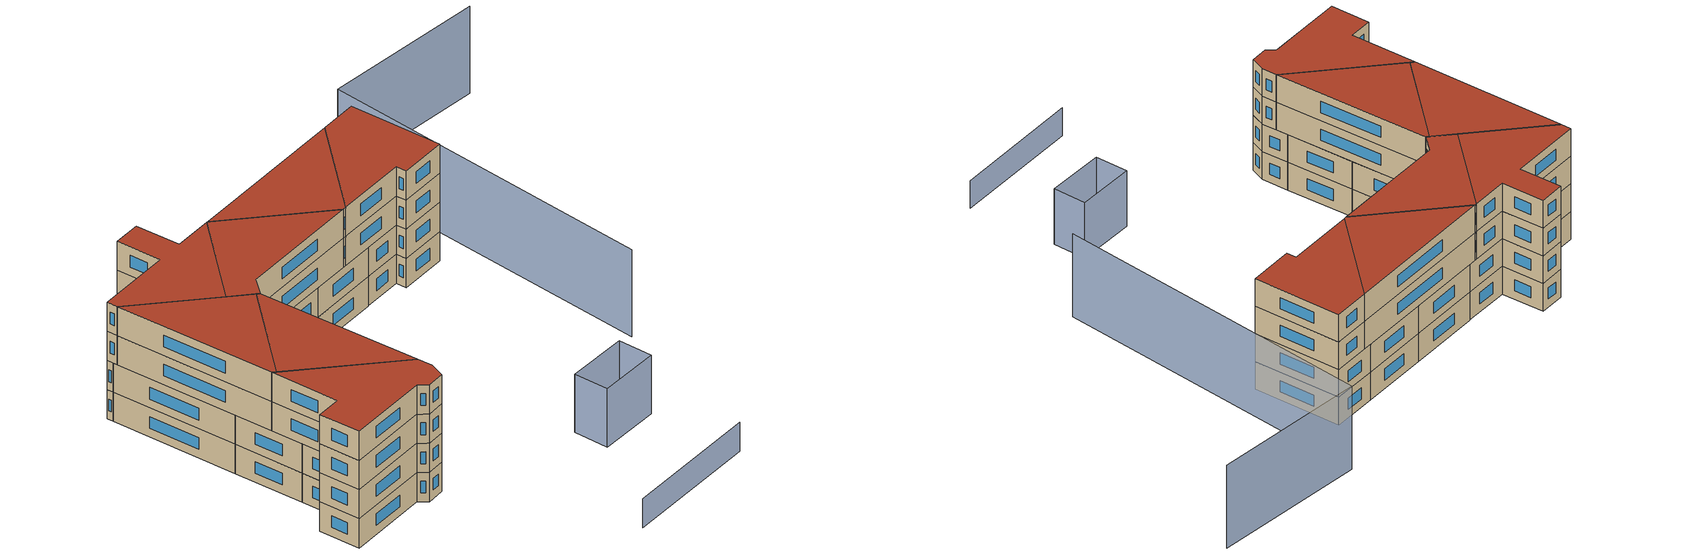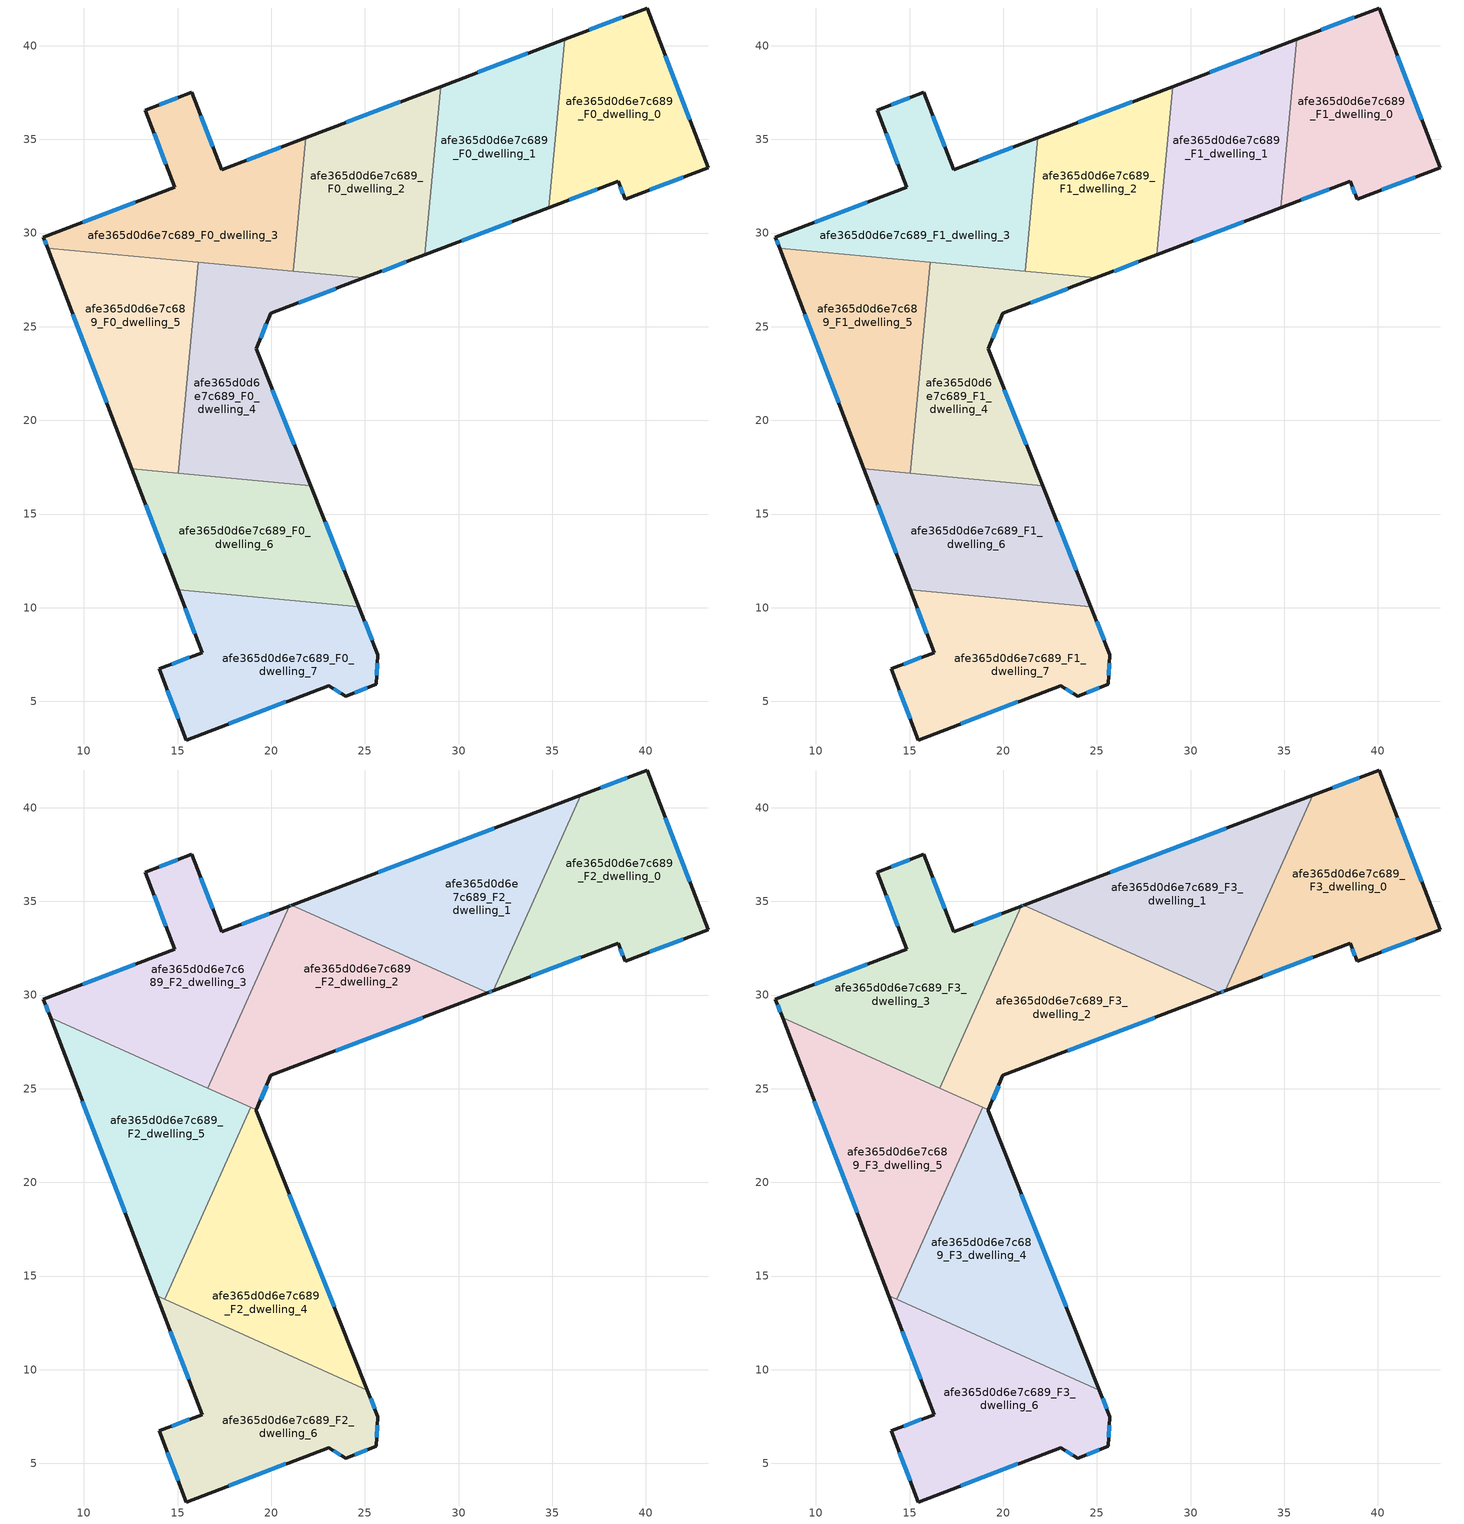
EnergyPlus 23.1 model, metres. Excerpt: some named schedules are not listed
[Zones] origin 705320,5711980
afe365d0d6e7c689_F0_dwelling_0
 floor ground (EU_floor_Construction): 40.07,42.01 43.32,33.49 38.89,31.81 38.52,32.76 34.81,31.35 35.66,40.34 z0
 wall outside (EU_wall_Construction): 34.81,31.35 38.52,32.76 38.89,31.81 43.32,33.49 40.07,42.01 35.66,40.34 z0:3
 wall to afe365d0d6e7c689_F0_dwelling_1 (EU_wall_Construction): 35.66,40.34 34.81,31.35 z0:3
 window (EU_Window_Construction): 38.75,41.51 36.98,40.84 / 42.35,36.04 41.04,39.46 / 40.21,32.31 41.99,32.99 / 38.63,32.48 38.78,32.09 / 35.92,31.77 37.41,32.34 z0.9:2.1
afe365d0d6e7c689_F0_dwelling_1
 floor ground (EU_floor_Construction): 35.66,40.34 34.81,31.35 28.2,28.84 29.05,37.82 z0
 wall outside (EU_wall_Construction): 28.2,28.84 34.81,31.35 / 35.66,40.34 29.05,37.82 z0:3
 wall to afe365d0d6e7c689_F0_dwelling_2 (EU_wall_Construction): 29.05,37.82 28.2,28.84 z0:3
 window (EU_Window_Construction): 30.18,29.59 32.83,30.6 / 33.68,39.58 31.03,38.57 z0.9:2.1
afe365d0d6e7c689_F0_dwelling_2
 floor ground (EU_floor_Construction): 29.05,37.82 28.2,28.84 24.94,27.6 21.17,27.96 21.85,35.08 z0
 wall outside (EU_wall_Construction): 29.05,37.82 21.85,35.09 / 24.94,27.6 28.2,28.84 z0:3
 wall to afe365d0d6e7c689_F0_dwelling_3 (EU_wall_Construction): 21.85,35.08 21.17,27.96 z0:3
 wall to afe365d0d6e7c689_F0_dwelling_4 (EU_wall_Construction): 21.17,27.96 24.94,27.6 z0:3
 window (EU_Window_Construction): 26.89,37 24,35.9 / 25.92,27.97 27.22,28.47 z0.9:2.1
afe365d0d6e7c689_F0_dwelling_3
 floor ground (EU_floor_Construction): 21.85,35.08 21.17,27.96 8.07,29.2 7.84,29.78 14.85,32.45 13.28,36.56 15.77,37.51 17.35,33.37 z0
 wall outside (EU_wall_Construction): 21.85,35.08 17.35,33.37 15.77,37.51 13.28,36.56 14.85,32.45 7.84,29.78 8.07,29.2 z0:3
 wall to afe365d0d6e7c689_F0_dwelling_5 (EU_wall_Construction): 8.07,29.2 16.11,28.44 z0:3
 wall to afe365d0d6e7c689_F0_dwelling_4 (EU_wall_Construction): 16.11,28.44 21.17,27.96 z0:3
 window (EU_Window_Construction): 13.75,35.33 14.38,33.68 / 15.02,37.23 14.03,36.85 / 16.88,34.61 16.24,36.27 / 20.5,34.57 18.69,33.89 / 7.91,29.61 8,29.37 / 12.75,31.65 9.94,30.58 z0.9:2.1
afe365d0d6e7c689_F0_dwelling_4
 floor ground (EU_floor_Construction): 24.94,27.6 19.98,25.72 19.19,23.83 22.1,16.52 15.05,17.19 16.11,28.44 z0
 wall outside (EU_wall_Construction): 22.1,16.52 19.19,23.83 19.98,25.72 24.94,27.6 z0:3
 wall to afe365d0d6e7c689_F0_dwelling_5 (EU_wall_Construction): 16.11,28.44 15.05,17.19 z0:3
 wall to afe365d0d6e7c689_F0_dwelling_6 (EU_wall_Construction): 15.05,17.19 22.1,16.52 z0:3
 window (EU_Window_Construction): 21.47,26.28 23.46,27.04 / 19.43,24.39 19.75,25.15 / 21.23,18.71 20.06,21.64 z0.9:2.1
afe365d0d6e7c689_F0_dwelling_5
 floor ground (EU_floor_Construction): 16.11,28.44 15.05,17.19 12.56,17.42 8.07,29.2 z0
 wall outside (EU_wall_Construction): 8.07,29.2 12.56,17.42 z0:3
 wall to afe365d0d6e7c689_F0_dwelling_6 (EU_wall_Construction): 12.56,17.42 15.04,17.19 z0:3
 window (EU_Window_Construction): 9.41,25.67 11.22,20.95 z0.9:2.1
afe365d0d6e7c689_F0_dwelling_6
 floor ground (EU_floor_Construction): 22.1,16.52 24.68,10.05 15.03,10.97 12.56,17.42 z0
 wall outside (EU_wall_Construction): 24.68,10.05 22.1,16.52 / 12.56,17.42 15.03,10.97 z0:3
 wall to afe365d0d6e7c689_F0_dwelling_7 (EU_wall_Construction): 15.03,10.97 24.68,10.05 z0:3
 window (EU_Window_Construction): 23.91,11.99 22.87,14.59 / 13.3,15.49 14.29,12.9 z0.9:2.1
afe365d0d6e7c689_F0_dwelling_7
 floor ground (EU_floor_Construction): 24.68,10.05 25.7,7.5 25.61,5.92 23.98,5.28 23.07,5.84 15.46,2.94 14.02,6.74 16.31,7.61 15.03,10.97 z0
 wall outside (EU_wall_Construction): 15.03,10.97 16.31,7.61 14.02,6.74 15.46,2.94 23.07,5.84 23.98,5.28 25.61,5.92 25.7,7.5 24.68,10.05 z0:3
 window (EU_Window_Construction): 23.34,5.67 23.71,5.45 / 17.74,3.81 20.79,4.97 / 14.45,5.6 15.03,4.08 / 15.63,7.35 14.7,7 / 15.42,9.96 15.93,8.61 / 25.39,8.26 24.98,9.29 / 25.64,6.39 25.67,7.03 / 24.47,5.47 25.13,5.73 z0.9:2.1
afe365d0d6e7c689_F1_dwelling_0
 floor to afe365d0d6e7c689_F0_dwelling_0 (EU_floor_Construction): 40.07,42.01 43.32,33.49 38.89,31.81 38.52,32.76 34.81,31.35 35.66,40.34 z3
 wall outside (EU_wall_Construction): 34.81,31.35 38.52,32.76 38.89,31.81 43.32,33.49 40.07,42.01 35.66,40.34 z3:6
 wall to afe365d0d6e7c689_F1_dwelling_1 (EU_wall_Construction): 35.66,40.34 34.81,31.35 z3:6
 window (EU_Window_Construction): 38.75,41.51 36.98,40.84 / 42.35,36.04 41.04,39.46 / 40.21,32.31 41.99,32.99 / 38.63,32.48 38.78,32.09 / 35.92,31.77 37.41,32.34 z3.9:5.1
afe365d0d6e7c689_F1_dwelling_1
 floor to afe365d0d6e7c689_F0_dwelling_1 (EU_floor_Construction): 35.66,40.34 34.81,31.35 28.2,28.84 29.05,37.82 z3
 wall outside (EU_wall_Construction): 28.2,28.84 34.81,31.35 / 35.66,40.34 29.05,37.82 z3:6
 wall to afe365d0d6e7c689_F1_dwelling_2 (EU_wall_Construction): 29.05,37.82 28.2,28.84 z3:6
 window (EU_Window_Construction): 30.18,29.59 32.83,30.6 / 33.68,39.58 31.03,38.57 z3.9:5.1
 ceiling adiabatic (EU_roof_Construction): 34.81,31.35 31.55,30.11 28.45,31.5 28.2,28.84 z6
afe365d0d6e7c689_F1_dwelling_2
 floor to afe365d0d6e7c689_F0_dwelling_2 (EU_floor_Construction): 29.05,37.82 28.2,28.84 24.94,27.6 21.17,27.96 21.85,35.09 z3
 wall outside (EU_wall_Construction): 29.05,37.82 21.85,35.09 / 24.94,27.6 28.2,28.84 z3:6
 wall to afe365d0d6e7c689_F1_dwelling_3 (EU_wall_Construction): 21.85,35.08 21.17,27.96 z3:6
 wall to afe365d0d6e7c689_F1_dwelling_4 (EU_wall_Construction): 21.17,27.96 24.94,27.6 z3:6
 window (EU_Window_Construction): 26.89,37 24,35.9 / 25.92,27.97 27.22,28.47 z3.9:5.1
 ceiling adiabatic (EU_roof_Construction): 28.2,28.84 28.45,31.5 21.79,34.48 21.17,27.96 24.94,27.6 z6
afe365d0d6e7c689_F1_dwelling_3
 floor to afe365d0d6e7c689_F0_dwelling_3 (EU_floor_Construction): 21.85,35.08 21.17,27.96 8.07,29.2 7.84,29.78 14.85,32.45 13.28,36.56 15.77,37.51 17.35,33.37 z3
 wall outside (EU_wall_Construction): 21.85,35.08 17.35,33.37 15.77,37.51 13.28,36.56 14.85,32.45 7.84,29.78 8.07,29.2 z3:6
 wall to afe365d0d6e7c689_F1_dwelling_5 (EU_wall_Construction): 8.07,29.2 16.11,28.44 z3:6
 wall to afe365d0d6e7c689_F1_dwelling_4 (EU_wall_Construction): 16.11,28.44 21.17,27.96 z3:6
 window (EU_Window_Construction): 13.75,35.33 14.38,33.68 / 15.02,37.23 14.03,36.85 / 16.88,34.61 16.24,36.27 / 20.5,34.57 18.69,33.89 / 7.91,29.61 8,29.37 / 12.75,31.65 9.94,30.58 z3.9:5.1
afe365d0d6e7c689_F1_dwelling_4
 floor to afe365d0d6e7c689_F0_dwelling_4 (EU_floor_Construction): 24.94,27.6 19.98,25.72 19.19,23.83 22.1,16.52 15.05,17.19 16.11,28.44 z3
 wall outside (EU_wall_Construction): 22.1,16.52 19.19,23.83 19.98,25.72 24.94,27.6 z3:6
 wall to afe365d0d6e7c689_F1_dwelling_5 (EU_wall_Construction): 16.11,28.44 15.05,17.19 z3:6
 wall to afe365d0d6e7c689_F1_dwelling_6 (EU_wall_Construction): 15.05,17.19 22.1,16.52 z3:6
 window (EU_Window_Construction): 21.47,26.28 23.46,27.04 / 19.43,24.39 19.75,25.15 / 21.23,18.71 20.06,21.64 z3.9:5.1
 ceiling adiabatic (EU_roof_Construction): 15.82,17.12 18.9,24 15.82,25.38 15.05,17.19 z6
afe365d0d6e7c689_F1_dwelling_5
 floor to afe365d0d6e7c689_F0_dwelling_5 (EU_floor_Construction): 16.11,28.44 15.05,17.19 12.56,17.42 8.07,29.2 z3
 wall outside (EU_wall_Construction): 8.07,29.2 12.56,17.42 z3:6
 wall to afe365d0d6e7c689_F1_dwelling_6 (EU_wall_Construction): 12.56,17.42 15.04,17.19 z3:6
 window (EU_Window_Construction): 9.41,25.67 11.22,20.95 z3.9:5.1
 ceiling adiabatic (EU_roof_Construction): 15.05,17.19 15.82,25.38 8.23,28.78 12.56,17.42 z6
afe365d0d6e7c689_F1_dwelling_6
 floor to afe365d0d6e7c689_F0_dwelling_6 (EU_floor_Construction): 22.1,16.52 24.68,10.05 15.03,10.97 12.56,17.42 z3
 wall outside (EU_wall_Construction): 24.68,10.05 22.1,16.52 / 12.56,17.42 15.03,10.97 z3:6
 wall to afe365d0d6e7c689_F1_dwelling_7 (EU_wall_Construction): 15.03,10.97 24.68,10.05 z3:6
 window (EU_Window_Construction): 23.91,11.99 22.87,14.59 / 13.3,15.49 14.29,12.9 z3.9:5.1
afe365d0d6e7c689_F1_dwelling_7
 floor to afe365d0d6e7c689_F0_dwelling_7 (EU_floor_Construction): 24.68,10.05 25.7,7.5 25.61,5.92 23.98,5.28 23.07,5.84 15.46,2.94 14.02,6.74 16.31,7.61 15.03,10.97 z3
 wall outside (EU_wall_Construction): 15.03,10.97 16.31,7.61 14.02,6.74 15.46,2.94 23.07,5.84 23.98,5.28 25.61,5.92 25.7,7.5 24.68,10.05 z3:6
 window (EU_Window_Construction): 23.34,5.67 23.71,5.45 / 17.74,3.81 20.79,4.97 / 14.45,5.6 15.03,4.08 / 15.63,7.35 14.7,7 / 15.42,9.96 15.93,8.61 / 25.39,8.26 24.98,9.29 / 25.64,6.39 25.67,7.03 / 24.47,5.47 25.13,5.73 z3.9:5.1
afe365d0d6e7c689_F2_dwelling_0
 floor to afe365d0d6e7c689_F1_dwelling_0 (EU_floor_Construction): 40.07,42.01 43.32,33.49 38.89,31.81 38.52,32.76 34.81,31.35 35.47,38.29 36.53,40.67 z6
 floor to afe365d0d6e7c689_F1_dwelling_1 (EU_floor_Construction): 35.47,38.29 34.81,31.35 31.86,30.23 z6
 wall outside (EU_wall_Construction): 31.86,30.23 38.52,32.76 38.89,31.81 43.32,33.49 40.07,42.01 36.53,40.67 z6:9
 wall to afe365d0d6e7c689_F2_dwelling_1 (EU_wall_Construction): 36.53,40.67 31.86,30.23 z6:9
 window (EU_Window_Construction): 39.01,41.61 37.59,41.07 / 42.35,36.04 41.04,39.46 / 40.21,32.31 41.99,32.99 / 38.63,32.48 38.78,32.09 / 33.86,30.99 36.53,32 z6.9:8.1
afe365d0d6e7c689_F2_dwelling_1
 floor to afe365d0d6e7c689_F1_dwelling_1 (EU_floor_Construction): 35.66,40.34 35.47,38.29 31.86,30.23 31.55,30.11 28.45,31.5 29.05,37.82 z6
 floor to afe365d0d6e7c689_F1_dwelling_0 (EU_floor_Construction): 36.53,40.67 35.47,38.29 35.66,40.34 z6
 floor to afe365d0d6e7c689_F1_dwelling_2 (EU_floor_Construction): 29.05,37.82 28.45,31.5 21.79,34.48 21.85,35.09 z6
 floor to afe365d0d6e7c689_F1_dwelling_3 (EU_floor_Construction): 21.85,35.08 21.79,34.48 21.09,34.8 z6
 wall outside (EU_wall_Construction): 36.53,40.67 21.09,34.8 / 31.55,30.11 31.86,30.23 z6:9
 wall to afe365d0d6e7c689_F2_dwelling_2 (EU_wall_Construction): 21.09,34.8 31.55,30.11 z6:9
 window (EU_Window_Construction): 31.91,38.91 25.71,36.55 / 31.65,30.15 31.77,30.2 z6.9:8.1
afe365d0d6e7c689_F2_dwelling_2
 floor to afe365d0d6e7c689_F1_dwelling_3 (EU_floor_Construction): 21.79,34.48 21.17,27.96 18.06,28.25 20.97,34.75 21.09,34.8 z6
 floor to afe365d0d6e7c689_F1_dwelling_4 (EU_floor_Construction): 24.94,27.6 19.98,25.72 19.21,23.87 16.62,25.03 18.06,28.25 z6
 floor adiabatic (EU_floor_Construction): 31.55,30.11 24.94,27.6 21.17,27.96 21.79,34.48 z6
 wall outside (EU_wall_Construction): 21.09,34.8 20.97,34.75 / 19.21,23.87 19.98,25.72 31.55,30.11 z6:9
 wall to afe365d0d6e7c689_F2_dwelling_3 (EU_wall_Construction): 20.97,34.75 16.62,25.03 z6:9
 wall to afe365d0d6e7c689_F2_dwelling_5 (EU_wall_Construction): 16.62,25.03 18.9,24.01 z6:9
 wall to afe365d0d6e7c689_F2_dwelling_4 (EU_wall_Construction): 18.9,24 19.21,23.87 z6:9
 window (EU_Window_Construction): 21.05,34.78 21,34.76 / 23.45,27.03 28.09,28.8 / 19.44,24.42 19.75,25.16 z6.9:8.1
afe365d0d6e7c689_F2_dwelling_3
 floor to afe365d0d6e7c689_F1_dwelling_3 (EU_floor_Construction): 20.97,34.75 18.06,28.25 8.07,29.2 7.84,29.78 14.85,32.45 13.28,36.56 15.77,37.51 17.35,33.37 z6
 floor to afe365d0d6e7c689_F1_dwelling_5 (EU_floor_Construction): 16.11,28.44 15.82,25.38 8.23,28.78 8.07,29.2 z6
 floor to afe365d0d6e7c689_F1_dwelling_4 (EU_floor_Construction): 18.06,28.25 16.62,25.03 15.82,25.38 16.11,28.44 z6
 wall outside (EU_wall_Construction): 20.97,34.75 17.35,33.37 15.77,37.51 13.28,36.56 14.85,32.45 7.84,29.78 8.22,28.78 z6:9
 wall to afe365d0d6e7c689_F2_dwelling_5 (EU_wall_Construction): 8.22,28.78 16.62,25.03 z6:9
 window (EU_Window_Construction): 12.75,31.65 9.94,30.58 / 13.75,35.33 14.38,33.68 / 15.02,37.23 14.03,36.85 / 16.88,34.61 16.24,36.27 / 19.89,34.34 18.43,33.79 / 7.96,29.48 8.11,29.08 z6.9:8.1
afe365d0d6e7c689_F2_dwelling_4
 floor to afe365d0d6e7c689_F1_dwelling_4 (EU_floor_Construction): 19.21,23.87 19.19,23.83 22.1,16.52 15.82,17.12 18.9,24 z6
 floor to afe365d0d6e7c689_F1_dwelling_6 (EU_floor_Construction): 22.1,16.52 24.68,10.05 22.01,10.31 14.31,13.75 15.82,17.12 z6
 floor to afe365d0d6e7c689_F1_dwelling_7 (EU_floor_Construction): 24.68,10.05 25.13,8.91 22.01,10.31 z6
 wall outside (EU_wall_Construction): 25.14,8.91 19.19,23.83 19.21,23.87 z6:9
 wall to afe365d0d6e7c689_F2_dwelling_5 (EU_wall_Construction): 18.9,24 14.31,13.75 z6:9
 wall to afe365d0d6e7c689_F2_dwelling_6 (EU_wall_Construction): 14.31,13.75 25.14,8.91 z6:9
 window (EU_Window_Construction): 23.36,13.37 20.97,19.36 z6.9:8.1
afe365d0d6e7c689_F2_dwelling_5
 floor to afe365d0d6e7c689_F1_dwelling_6 (EU_floor_Construction): 15.82,17.12 14.31,13.75 13.9,13.94 12.56,17.42 z6
 floor adiabatic (EU_floor_Construction): 18.9,24 15.82,17.12 12.56,17.42 8.22,28.78 z6
 wall outside (EU_wall_Construction): 8.22,28.78 13.9,13.94 z6:9
 wall to afe365d0d6e7c689_F2_dwelling_6 (EU_wall_Construction): 13.9,13.94 14.31,13.75 z6:9
 window (EU_Window_Construction): 9.92,24.34 12.2,18.38 z6.9:8.1
afe365d0d6e7c689_F2_dwelling_6
 floor to afe365d0d6e7c689_F1_dwelling_6 (EU_floor_Construction): 22.01,10.31 15.03,10.97 13.9,13.94 z6
 floor to afe365d0d6e7c689_F1_dwelling_7 (EU_floor_Construction): 25.13,8.91 25.7,7.5 25.61,5.92 23.98,5.28 23.07,5.84 15.46,2.94 14.02,6.74 16.31,7.61 15.03,10.97 22.01,10.31 z6
 wall outside (EU_wall_Construction): 13.9,13.94 16.31,7.61 14.02,6.74 15.46,2.94 23.07,5.84 23.98,5.28 25.61,5.92 25.7,7.5 25.14,8.91 z6:9
 window (EU_Window_Construction): 23.34,5.67 23.71,5.45 / 17.74,3.81 20.79,4.97 / 14.45,5.6 15.03,4.08 / 15.63,7.35 14.7,7 / 14.62,12.04 15.59,9.5 / 25.53,7.92 25.3,8.49 / 25.64,6.39 25.67,7.03 / 24.47,5.47 25.13,5.73 z6.9:8.1
afe365d0d6e7c689_F3_dwelling_0
 floor to afe365d0d6e7c689_F2_dwelling_0 (EU_floor_Construction): 40.07,42.01 43.32,33.49 38.89,31.81 38.52,32.76 31.86,30.23 36.53,40.67 z9
 wall outside (EU_wall_Construction): 31.86,30.23 38.52,32.76 38.89,31.81 43.32,33.49 40.07,42.01 36.53,40.67 z9:12
 wall to afe365d0d6e7c689_F3_dwelling_1 (EU_wall_Construction): 36.53,40.67 31.86,30.23 z9:12
 window (EU_Window_Construction): 39.01,41.61 37.59,41.07 / 42.35,36.04 41.04,39.46 / 40.21,32.31 41.99,32.99 / 38.63,32.48 38.78,32.09 / 33.86,30.99 36.53,32 z9.9:11.1
 roof outside (EU_roof_Construction): 43.32,33.49 40.07,42.01 36.53,40.67 31.86,30.23 38.52,32.76 38.89,31.81 z12
afe365d0d6e7c689_F3_dwelling_1
 floor to afe365d0d6e7c689_F2_dwelling_1 (EU_floor_Construction): 36.53,40.67 31.86,30.23 31.55,30.11 21.09,34.8 z9
 wall outside (EU_wall_Construction): 36.53,40.67 21.09,34.8 / 31.55,30.11 31.86,30.23 z9:12
 wall to afe365d0d6e7c689_F3_dwelling_2 (EU_wall_Construction): 21.09,34.8 31.55,30.11 z9:12
 window (EU_Window_Construction): 31.91,38.91 25.71,36.55 / 31.65,30.15 31.77,30.2 z9.9:11.1
 roof outside (EU_roof_Construction): 31.86,30.23 36.53,40.67 21.09,34.8 31.55,30.11 z12
afe365d0d6e7c689_F3_dwelling_2
 floor to afe365d0d6e7c689_F2_dwelling_2 (EU_floor_Construction): 31.55,30.11 19.98,25.72 19.21,23.87 16.62,25.03 20.97,34.75 21.09,34.8 z9
 wall outside (EU_wall_Construction): 21.09,34.8 20.97,34.75 / 19.21,23.87 19.98,25.72 31.55,30.11 z9:12
 wall to afe365d0d6e7c689_F3_dwelling_3 (EU_wall_Construction): 20.97,34.75 16.62,25.03 z9:12
 wall to afe365d0d6e7c689_F3_dwelling_5 (EU_wall_Construction): 16.62,25.03 18.9,24.01 z9:12
 wall to afe365d0d6e7c689_F3_dwelling_4 (EU_wall_Construction): 18.9,24 19.21,23.87 z9:12
 window (EU_Window_Construction): 21.05,34.78 21,34.76 / 23.45,27.03 28.09,28.8 / 19.44,24.42 19.75,25.16 z9.9:11.1
 roof outside (EU_roof_Construction): 31.55,30.11 21.09,34.8 20.97,34.75 16.62,25.03 19.21,23.87 19.98,25.72 z12
afe365d0d6e7c689_F3_dwelling_3
 floor to afe365d0d6e7c689_F2_dwelling_3 (EU_floor_Construction): 20.97,34.75 16.62,25.03 8.22,28.78 7.84,29.78 14.85,32.45 13.28,36.56 15.77,37.51 17.35,33.37 z9
 wall outside (EU_wall_Construction): 20.97,34.75 17.35,33.37 15.77,37.51 13.28,36.56 14.85,32.45 7.84,29.78 8.22,28.78 z9:12
 wall to afe365d0d6e7c689_F3_dwelling_5 (EU_wall_Construction): 8.22,28.78 16.62,25.03 z9:12
 window (EU_Window_Construction): 12.75,31.65 9.94,30.58 / 13.75,35.33 14.38,33.68 / 15.02,37.23 14.03,36.85 / 16.88,34.61 16.24,36.27 / 19.89,34.34 18.43,33.79 / 7.96,29.48 8.11,29.08 z9.9:11.1
 roof outside (EU_roof_Construction): 16.62,25.03 20.97,34.75 17.35,33.37 15.77,37.51 13.28,36.56 14.85,32.45 7.84,29.78 8.22,28.78 z12
afe365d0d6e7c689_F3_dwelling_4
 floor to afe365d0d6e7c689_F2_dwelling_4 (EU_floor_Construction): 19.21,23.87 19.19,23.83 25.14,8.91 14.31,13.75 18.9,24 z9
 wall outside (EU_wall_Construction): 25.14,8.91 19.19,23.83 19.21,23.87 z9:12
 wall to afe365d0d6e7c689_F3_dwelling_5 (EU_wall_Construction): 18.9,24 14.31,13.75 z9:12
 wall to afe365d0d6e7c689_F3_dwelling_6 (EU_wall_Construction): 14.31,13.75 25.14,8.91 z9:12
 window (EU_Window_Construction): 23.36,13.37 20.97,19.36 z9.9:11.1
 roof outside (EU_roof_Construction): 25.14,8.91 19.19,23.83 19.21,23.87 18.9,24 14.31,13.75 z12
afe365d0d6e7c689_F3_dwelling_5
 floor to afe365d0d6e7c689_F2_dwelling_5 (EU_floor_Construction): 18.9,24 14.31,13.75 13.9,13.94 8.22,28.78 z9
 wall outside (EU_wall_Construction): 8.22,28.78 13.9,13.94 z9:12
 wall to afe365d0d6e7c689_F3_dwelling_6 (EU_wall_Construction): 13.9,13.94 14.31,13.75 z9:12
 window (EU_Window_Construction): 9.92,24.34 12.2,18.38 z9.9:11.1
 roof outside (EU_roof_Construction): 14.31,13.75 18.9,24 8.22,28.78 13.9,13.94 z12
afe365d0d6e7c689_F3_dwelling_6
 floor to afe365d0d6e7c689_F2_dwelling_6 (EU_floor_Construction): 25.14,8.91 25.7,7.5 25.61,5.92 23.98,5.28 23.07,5.84 15.46,2.94 14.02,6.74 16.31,7.61 13.9,13.94 z9
 wall outside (EU_wall_Construction): 13.9,13.94 16.31,7.61 14.02,6.74 15.46,2.94 23.07,5.84 23.98,5.28 25.61,5.92 25.7,7.5 25.14,8.91 z9:12
 window (EU_Window_Construction): 23.34,5.67 23.71,5.45 / 17.74,3.81 20.79,4.97 / 14.45,5.6 15.03,4.08 / 15.63,7.35 14.7,7 / 14.62,12.04 15.59,9.5 / 25.53,7.92 25.3,8.49 / 25.64,6.39 25.67,7.03 / 24.47,5.47 25.13,5.73 z9.9:11.1
 roof outside (EU_roof_Construction): 23.98,5.28 25.61,5.92 25.7,7.5 25.14,8.91 13.9,13.94 16.31,7.61 14.02,6.74 15.46,2.94 23.07,5.84 z12
shading: 36.84,-7.56 49.55,-2.84 z0:3; 46.29,5.68 40.59,3.69 / 40.59,3.69 39.47,6.91 / 39.47,6.91 45.16,8.9 / 45.16,8.9 46.29,5.68 z0:6; 50.85,15.68 42.72,48.14 / 42.72,48.14 58.35,52.05 z0:9
[Building]
EU S2 Campaign: North Axis=0; Terrain=City; Solar Distribution=FullExterior
[Site:Location]
London: Latitude=51.5; Longitude=-0.5; Time Zone=0; Elevation=25
[SizingPeriod:WeatherFileDays]
AnnualSizingPeriod: Begin Month=1; Begin Day of Month=1; End Month=12; End Day of Month=31; Day of Week for Start Day=Monday; Use Weather File Daylight Saving Period=No; Use Weather File Rain and Snow Indicators=No
[MATERIAL]
EU_InternalMass_Material: Roughness=MediumRough; Thickness=0.1; Conductivity=1; Density=1800; Specific Heat=900; Thermal Absorptance=0.9; Solar Absorptance=0.7; Visible Absorptance=0.7
[MATERIAL:NOMASS] Roughness=MediumRough; Thermal Absorptance=0.9; Solar Absorptance=0.7; Visible Absorptance=0.7
Name | Thermal Resistance
EU_wall_NoMass | 1.04674
EU_roof_NoMass | 4.32442
EU_floor_NoMass | 2.04616
[WINDOWMATERIAL:SIMPLEGLAZINGSYSTEM]
EU_Window_SimpleGlazing: UFactor=4.25843; Solar Heat Gain Coefficient=0.85; Visible Transmittance=0.85
[CONSTRUCTION]
EU_wall_Construction: EU_wall_NoMass
EU_roof_Construction: EU_roof_NoMass
EU_floor_Construction: EU_floor_NoMass
EU_Window_Construction: EU_Window_SimpleGlazing
EU_InternalMass_Construction: EU_InternalMass_Material
[ZONE] Type=1; Multiplier=1; Ceiling Height=autocalculate; Floor Area=autocalculate; Part of Total Floor Area=Yes
Name | Volume
afe365d0d6e7c689_F0_dwelling_0; afe365d0d6e7c689_F1_dwelling_0 | 177.598
afe365d0d6e7c689_F2_dwelling_0; afe365d0d6e7c689_F3_dwelling_0 | 204.597
afe365d0d6e7c689_F0_dwelling_1 | 171.892
afe365d0d6e7c689_F1_dwelling_1 | 171.829
afe365d0d6e7c689_F2_dwelling_1; afe365d0d6e7c689_F3_dwelling_1 | 204.624
afe365d0d6e7c689_F0_dwelling_2 | 176.439
afe365d0d6e7c689_F1_dwelling_2 | 176.388
afe365d0d6e7c689_F2_dwelling_2; afe365d0d6e7c689_F3_dwelling_2 | 204.905
afe365d0d6e7c689_F0_dwelling_3; afe365d0d6e7c689_F1_dwelling_3 | 190.745
afe365d0d6e7c689_F2_dwelling_3; afe365d0d6e7c689_F3_dwelling_3 | 204.909
afe365d0d6e7c689_F0_dwelling_4; afe365d0d6e7c689_F1_dwelling_4 | 179.181
afe365d0d6e7c689_F2_dwelling_4; afe365d0d6e7c689_F3_dwelling_4 | 204.735
afe365d0d6e7c689_F0_dwelling_5; afe365d0d6e7c689_F1_dwelling_5 | 179.166
afe365d0d6e7c689_F2_dwelling_5; afe365d0d6e7c689_F3_dwelling_5 | 204.77
afe365d0d6e7c689_F0_dwelling_6; afe365d0d6e7c689_F1_dwelling_6 | 179.14
afe365d0d6e7c689_F2_dwelling_6; afe365d0d6e7c689_F3_dwelling_6 | 204.766
afe365d0d6e7c689_F0_dwelling_7; afe365d0d6e7c689_F1_dwelling_7 | 179.169
[INTERNALMASS] Construction=EU_InternalMass_Construction
Name | Zone or ZoneList | Surface Area
afe365d0d6e7c689_F0_dwelling_0_EU_InternalMass | afe365d0d6e7c689_F0_dwelling_0 | 59.1977
afe365d0d6e7c689_F0_dwelling_1_EU_InternalMass | afe365d0d6e7c689_F0_dwelling_1 | 57.2954
afe365d0d6e7c689_F0_dwelling_2_EU_InternalMass | afe365d0d6e7c689_F0_dwelling_2 | 58.8111
afe365d0d6e7c689_F0_dwelling_3_EU_InternalMass | afe365d0d6e7c689_F0_dwelling_3 | 63.5823
afe365d0d6e7c689_F0_dwelling_4_EU_InternalMass | afe365d0d6e7c689_F0_dwelling_4 | 59.728
afe365d0d6e7c689_F0_dwelling_5_EU_InternalMass | afe365d0d6e7c689_F0_dwelling_5 | 59.7267
afe365d0d6e7c689_F0_dwelling_6_EU_InternalMass | afe365d0d6e7c689_F0_dwelling_6 | 59.7131
afe365d0d6e7c689_F0_dwelling_7_EU_InternalMass | afe365d0d6e7c689_F0_dwelling_7 | 59.7238
afe365d0d6e7c689_F1_dwelling_0_EU_InternalMass | afe365d0d6e7c689_F1_dwelling_0 | 59.1977
afe365d0d6e7c689_F1_dwelling_1_EU_InternalMass | afe365d0d6e7c689_F1_dwelling_1 | 57.2954
afe365d0d6e7c689_F1_dwelling_2_EU_InternalMass | afe365d0d6e7c689_F1_dwelling_2 | 58.8111
afe365d0d6e7c689_F1_dwelling_3_EU_InternalMass | afe365d0d6e7c689_F1_dwelling_3 | 63.5823
afe365d0d6e7c689_F1_dwelling_4_EU_InternalMass | afe365d0d6e7c689_F1_dwelling_4 | 59.728
afe365d0d6e7c689_F1_dwelling_5_EU_InternalMass | afe365d0d6e7c689_F1_dwelling_5 | 59.7267
afe365d0d6e7c689_F1_dwelling_6_EU_InternalMass | afe365d0d6e7c689_F1_dwelling_6 | 59.7131
afe365d0d6e7c689_F1_dwelling_7_EU_InternalMass | afe365d0d6e7c689_F1_dwelling_7 | 59.7238
afe365d0d6e7c689_F2_dwelling_0_EU_InternalMass | afe365d0d6e7c689_F2_dwelling_0 | 68.1994
afe365d0d6e7c689_F2_dwelling_1_EU_InternalMass | afe365d0d6e7c689_F2_dwelling_1 | 68.2116
afe365d0d6e7c689_F2_dwelling_2_EU_InternalMass | afe365d0d6e7c689_F2_dwelling_2 | 68.3026
afe365d0d6e7c689_F2_dwelling_3_EU_InternalMass | afe365d0d6e7c689_F2_dwelling_3 | 68.3045
afe365d0d6e7c689_F2_dwelling_4_EU_InternalMass | afe365d0d6e7c689_F2_dwelling_4 | 68.2426
afe365d0d6e7c689_F2_dwelling_5_EU_InternalMass | afe365d0d6e7c689_F2_dwelling_5 | 68.2582
afe365d0d6e7c689_F2_dwelling_6_EU_InternalMass | afe365d0d6e7c689_F2_dwelling_6 | 68.2559
afe365d0d6e7c689_F3_dwelling_0_EU_InternalMass | afe365d0d6e7c689_F3_dwelling_0 | 68.1994
afe365d0d6e7c689_F3_dwelling_1_EU_InternalMass | afe365d0d6e7c689_F3_dwelling_1 | 68.2116
afe365d0d6e7c689_F3_dwelling_2_EU_InternalMass | afe365d0d6e7c689_F3_dwelling_2 | 68.3026
afe365d0d6e7c689_F3_dwelling_3_EU_InternalMass | afe365d0d6e7c689_F3_dwelling_3 | 68.3045
afe365d0d6e7c689_F3_dwelling_4_EU_InternalMass | afe365d0d6e7c689_F3_dwelling_4 | 68.2426
afe365d0d6e7c689_F3_dwelling_5_EU_InternalMass | afe365d0d6e7c689_F3_dwelling_5 | 68.2582
afe365d0d6e7c689_F3_dwelling_6_EU_InternalMass | afe365d0d6e7c689_F3_dwelling_6 | 68.2559
[OTHEREQUIPMENT] Fuel Type=Electricity; Design Level Calculation Method=Watts/Area; Power per Zone Floor Area=1; Fraction Latent=0; Fraction Radiant=0; Fraction Lost=0; Carbon Dioxide Generation Rate=0; EndUse Subcategory=EU_Step8_InternalGains
Name | Zone or ZoneList or Space or SpaceList | Schedule
EU_Step8_InternalGain_afe365d0d6e7c689_F0_dwelling_0_f000 | afe365d0d6e7c689_F0_dwelling_0 | EU_Step8_GainSchedule_afe365d0d6e7c689_F0_dwelling_0_f000
EU_Step8_InternalGain_afe365d0d6e7c689_F0_dwelling_1_f000 | afe365d0d6e7c689_F0_dwelling_1 | EU_Step8_GainSchedule_afe365d0d6e7c689_F0_dwelling_1_f000
EU_Step8_InternalGain_afe365d0d6e7c689_F0_dwelling_2_f000 | afe365d0d6e7c689_F0_dwelling_2 | EU_Step8_GainSchedule_afe365d0d6e7c689_F0_dwelling_2_f000
EU_Step8_InternalGain_afe365d0d6e7c689_F0_dwelling_3_f000 | afe365d0d6e7c689_F0_dwelling_3 | EU_Step8_GainSchedule_afe365d0d6e7c689_F0_dwelling_3_f000
EU_Step8_InternalGain_afe365d0d6e7c689_F0_dwelling_4_f000 | afe365d0d6e7c689_F0_dwelling_4 | EU_Step8_GainSchedule_afe365d0d6e7c689_F0_dwelling_4_f000
EU_Step8_InternalGain_afe365d0d6e7c689_F0_dwelling_5_f000 | afe365d0d6e7c689_F0_dwelling_5 | EU_Step8_GainSchedule_afe365d0d6e7c689_F0_dwelling_5_f000
EU_Step8_InternalGain_afe365d0d6e7c689_F0_dwelling_6_f000 | afe365d0d6e7c689_F0_dwelling_6 | EU_Step8_GainSchedule_afe365d0d6e7c689_F0_dwelling_6_f000
EU_Step8_InternalGain_afe365d0d6e7c689_F0_dwelling_7_f000 | afe365d0d6e7c689_F0_dwelling_7 | EU_Step8_GainSchedule_afe365d0d6e7c689_F0_dwelling_7_f000
EU_Step8_InternalGain_afe365d0d6e7c689_F1_dwelling_0_f000 | afe365d0d6e7c689_F1_dwelling_0 | EU_Step8_GainSchedule_afe365d0d6e7c689_F1_dwelling_0_f000
EU_Step8_InternalGain_afe365d0d6e7c689_F1_dwelling_1_f000 | afe365d0d6e7c689_F1_dwelling_1 | EU_Step8_GainSchedule_afe365d0d6e7c689_F1_dwelling_1_f000
EU_Step8_InternalGain_afe365d0d6e7c689_F1_dwelling_2_f000 | afe365d0d6e7c689_F1_dwelling_2 | EU_Step8_GainSchedule_afe365d0d6e7c689_F1_dwelling_2_f000
EU_Step8_InternalGain_afe365d0d6e7c689_F1_dwelling_3_f000 | afe365d0d6e7c689_F1_dwelling_3 | EU_Step8_GainSchedule_afe365d0d6e7c689_F1_dwelling_3_f000
EU_Step8_InternalGain_afe365d0d6e7c689_F1_dwelling_4_f000 | afe365d0d6e7c689_F1_dwelling_4 | EU_Step8_GainSchedule_afe365d0d6e7c689_F1_dwelling_4_f000
EU_Step8_InternalGain_afe365d0d6e7c689_F1_dwelling_5_f000 | afe365d0d6e7c689_F1_dwelling_5 | EU_Step8_GainSchedule_afe365d0d6e7c689_F1_dwelling_5_f000
EU_Step8_InternalGain_afe365d0d6e7c689_F1_dwelling_6_f000 | afe365d0d6e7c689_F1_dwelling_6 | EU_Step8_GainSchedule_afe365d0d6e7c689_F1_dwelling_6_f000
EU_Step8_InternalGain_afe365d0d6e7c689_F1_dwelling_7_f000 | afe365d0d6e7c689_F1_dwelling_7 | EU_Step8_GainSchedule_afe365d0d6e7c689_F1_dwelling_7_f000
EU_Step8_InternalGain_afe365d0d6e7c689_F2_dwelling_0_f000 | afe365d0d6e7c689_F2_dwelling_0 | EU_Step8_GainSchedule_afe365d0d6e7c689_F2_dwelling_0_f000
EU_Step8_InternalGain_afe365d0d6e7c689_F2_dwelling_1_f000 | afe365d0d6e7c689_F2_dwelling_1 | EU_Step8_GainSchedule_afe365d0d6e7c689_F2_dwelling_1_f000
EU_Step8_InternalGain_afe365d0d6e7c689_F2_dwelling_2_f000 | afe365d0d6e7c689_F2_dwelling_2 | EU_Step8_GainSchedule_afe365d0d6e7c689_F2_dwelling_2_f000
EU_Step8_InternalGain_afe365d0d6e7c689_F2_dwelling_3_f000 | afe365d0d6e7c689_F2_dwelling_3 | EU_Step8_GainSchedule_afe365d0d6e7c689_F2_dwelling_3_f000
EU_Step8_InternalGain_afe365d0d6e7c689_F2_dwelling_4_f000 | afe365d0d6e7c689_F2_dwelling_4 | EU_Step8_GainSchedule_afe365d0d6e7c689_F2_dwelling_4_f000
EU_Step8_InternalGain_afe365d0d6e7c689_F2_dwelling_5_f000 | afe365d0d6e7c689_F2_dwelling_5 | EU_Step8_GainSchedule_afe365d0d6e7c689_F2_dwelling_5_f000
EU_Step8_InternalGain_afe365d0d6e7c689_F2_dwelling_6_f000 | afe365d0d6e7c689_F2_dwelling_6 | EU_Step8_GainSchedule_afe365d0d6e7c689_F2_dwelling_6_f000
EU_Step8_InternalGain_afe365d0d6e7c689_F3_dwelling_0_f000 | afe365d0d6e7c689_F3_dwelling_0 | EU_Step8_GainSchedule_afe365d0d6e7c689_F3_dwelling_0_f000
EU_Step8_InternalGain_afe365d0d6e7c689_F3_dwelling_1_f000 | afe365d0d6e7c689_F3_dwelling_1 | EU_Step8_GainSchedule_afe365d0d6e7c689_F3_dwelling_1_f000
EU_Step8_InternalGain_afe365d0d6e7c689_F3_dwelling_2_f000 | afe365d0d6e7c689_F3_dwelling_2 | EU_Step8_GainSchedule_afe365d0d6e7c689_F3_dwelling_2_f000
EU_Step8_InternalGain_afe365d0d6e7c689_F3_dwelling_3_f000 | afe365d0d6e7c689_F3_dwelling_3 | EU_Step8_GainSchedule_afe365d0d6e7c689_F3_dwelling_3_f000
EU_Step8_InternalGain_afe365d0d6e7c689_F3_dwelling_4_f000 | afe365d0d6e7c689_F3_dwelling_4 | EU_Step8_GainSchedule_afe365d0d6e7c689_F3_dwelling_4_f000
EU_Step8_InternalGain_afe365d0d6e7c689_F3_dwelling_5_f000 | afe365d0d6e7c689_F3_dwelling_5 | EU_Step8_GainSchedule_afe365d0d6e7c689_F3_dwelling_5_f000
EU_Step8_InternalGain_afe365d0d6e7c689_F3_dwelling_6_f000 | afe365d0d6e7c689_F3_dwelling_6 | EU_Step8_GainSchedule_afe365d0d6e7c689_F3_dwelling_6_f000
[ZONEVENTILATION:DESIGNFLOWRATE] Schedule=EU_AlwaysOn; Design Flow Rate Calculation Method=AirChanges/Hour; Air Changes per Hour=0.488719; Ventilation Type=Natural; Fan Pressure Rise=0; Fan Total Efficiency=1; Constant Term Coefficient=1; Temperature Term Coefficient=0; Velocity Term Coefficient=0; Velocity Squared Term Coefficient=0; Minimum Indoor Temperature=-100; Maximum Indoor Temperature=100; Delta Temperature=-100; Minimum Outdoor Temperature=-100; Maximum Outdoor Temperature=100; Maximum Wind Speed=40
Name | Zone or ZoneList or Space or SpaceList
EU_ConstantAir_afe365d0d6e7c689_F0_dwelling_0 | afe365d0d6e7c689_F0_dwelling_0
EU_ConstantAir_afe365d0d6e7c689_F0_dwelling_1 | afe365d0d6e7c689_F0_dwelling_1
EU_ConstantAir_afe365d0d6e7c689_F0_dwelling_2 | afe365d0d6e7c689_F0_dwelling_2
EU_ConstantAir_afe365d0d6e7c689_F0_dwelling_3 | afe365d0d6e7c689_F0_dwelling_3
EU_ConstantAir_afe365d0d6e7c689_F0_dwelling_4 | afe365d0d6e7c689_F0_dwelling_4
EU_ConstantAir_afe365d0d6e7c689_F0_dwelling_5 | afe365d0d6e7c689_F0_dwelling_5
EU_ConstantAir_afe365d0d6e7c689_F0_dwelling_6 | afe365d0d6e7c689_F0_dwelling_6
EU_ConstantAir_afe365d0d6e7c689_F0_dwelling_7 | afe365d0d6e7c689_F0_dwelling_7
EU_ConstantAir_afe365d0d6e7c689_F1_dwelling_0 | afe365d0d6e7c689_F1_dwelling_0
EU_ConstantAir_afe365d0d6e7c689_F1_dwelling_1 | afe365d0d6e7c689_F1_dwelling_1
EU_ConstantAir_afe365d0d6e7c689_F1_dwelling_2 | afe365d0d6e7c689_F1_dwelling_2
EU_ConstantAir_afe365d0d6e7c689_F1_dwelling_3 | afe365d0d6e7c689_F1_dwelling_3
EU_ConstantAir_afe365d0d6e7c689_F1_dwelling_4 | afe365d0d6e7c689_F1_dwelling_4
EU_ConstantAir_afe365d0d6e7c689_F1_dwelling_5 | afe365d0d6e7c689_F1_dwelling_5
EU_ConstantAir_afe365d0d6e7c689_F1_dwelling_6 | afe365d0d6e7c689_F1_dwelling_6
EU_ConstantAir_afe365d0d6e7c689_F1_dwelling_7 | afe365d0d6e7c689_F1_dwelling_7
EU_ConstantAir_afe365d0d6e7c689_F2_dwelling_0 | afe365d0d6e7c689_F2_dwelling_0
EU_ConstantAir_afe365d0d6e7c689_F2_dwelling_1 | afe365d0d6e7c689_F2_dwelling_1
EU_ConstantAir_afe365d0d6e7c689_F2_dwelling_2 | afe365d0d6e7c689_F2_dwelling_2
EU_ConstantAir_afe365d0d6e7c689_F2_dwelling_3 | afe365d0d6e7c689_F2_dwelling_3
EU_ConstantAir_afe365d0d6e7c689_F2_dwelling_4 | afe365d0d6e7c689_F2_dwelling_4
EU_ConstantAir_afe365d0d6e7c689_F2_dwelling_5 | afe365d0d6e7c689_F2_dwelling_5
EU_ConstantAir_afe365d0d6e7c689_F2_dwelling_6 | afe365d0d6e7c689_F2_dwelling_6
EU_ConstantAir_afe365d0d6e7c689_F3_dwelling_0 | afe365d0d6e7c689_F3_dwelling_0
EU_ConstantAir_afe365d0d6e7c689_F3_dwelling_1 | afe365d0d6e7c689_F3_dwelling_1
EU_ConstantAir_afe365d0d6e7c689_F3_dwelling_2 | afe365d0d6e7c689_F3_dwelling_2
EU_ConstantAir_afe365d0d6e7c689_F3_dwelling_3 | afe365d0d6e7c689_F3_dwelling_3
EU_ConstantAir_afe365d0d6e7c689_F3_dwelling_4 | afe365d0d6e7c689_F3_dwelling_4
EU_ConstantAir_afe365d0d6e7c689_F3_dwelling_5 | afe365d0d6e7c689_F3_dwelling_5
EU_ConstantAir_afe365d0d6e7c689_F3_dwelling_6 | afe365d0d6e7c689_F3_dwelling_6
[HVACTEMPLATE:ZONE:IDEALLOADSAIRSYSTEM] System Availability Schedule=EU_AlwaysOn; Maximum Heating Supply Air Temperature=50; Minimum Cooling Supply Air Temperature=13; Maximum Heating Supply Air Humidity Ratio=0.0156; Minimum Cooling Supply Air Humidity Ratio=0.0077; Heating Limit=NoLimit; Cooling Limit=NoLimit; Heating Availability Schedule=EU_AlwaysOn; Cooling Availability Schedule=EU_CoolingOff; Dehumidification Control Type=ConstantSensibleHeatRatio; Cooling Sensible Heat Ratio=0.7; Dehumidification Setpoint=60; Humidification Control Type=None; Humidification Setpoint=30; Outdoor Air Method=None; Outdoor Air Flow Rate per Person=0.00944; Outdoor Air Flow Rate per Zone Floor Area=0; Outdoor Air Flow Rate per Zone=0; Demand Controlled Ventilation Type=None; Outdoor Air Economizer Type=NoEconomizer; Heat Recovery Type=None; Sensible Heat Recovery Effectiveness=0.7; Latent Heat Recovery Effectiveness=0.65
Name | Template Thermostat
afe365d0d6e7c689_F0_dwelling_0 | EU_HeatOnly_afe365d0d6e7c689_F0_dwelling_0
afe365d0d6e7c689_F0_dwelling_1 | EU_HeatOnly_afe365d0d6e7c689_F0_dwelling_1
afe365d0d6e7c689_F0_dwelling_2 | EU_HeatOnly_afe365d0d6e7c689_F0_dwelling_2
afe365d0d6e7c689_F0_dwelling_3 | EU_HeatOnly_afe365d0d6e7c689_F0_dwelling_3
afe365d0d6e7c689_F0_dwelling_4 | EU_HeatOnly_afe365d0d6e7c689_F0_dwelling_4
afe365d0d6e7c689_F0_dwelling_5 | EU_HeatOnly_afe365d0d6e7c689_F0_dwelling_5
afe365d0d6e7c689_F0_dwelling_6 | EU_HeatOnly_afe365d0d6e7c689_F0_dwelling_6
afe365d0d6e7c689_F0_dwelling_7 | EU_HeatOnly_afe365d0d6e7c689_F0_dwelling_7
afe365d0d6e7c689_F1_dwelling_0 | EU_HeatOnly_afe365d0d6e7c689_F1_dwelling_0
afe365d0d6e7c689_F1_dwelling_1 | EU_HeatOnly_afe365d0d6e7c689_F1_dwelling_1
afe365d0d6e7c689_F1_dwelling_2 | EU_HeatOnly_afe365d0d6e7c689_F1_dwelling_2
afe365d0d6e7c689_F1_dwelling_3 | EU_HeatOnly_afe365d0d6e7c689_F1_dwelling_3
afe365d0d6e7c689_F1_dwelling_4 | EU_HeatOnly_afe365d0d6e7c689_F1_dwelling_4
afe365d0d6e7c689_F1_dwelling_5 | EU_HeatOnly_afe365d0d6e7c689_F1_dwelling_5
afe365d0d6e7c689_F1_dwelling_6 | EU_HeatOnly_afe365d0d6e7c689_F1_dwelling_6
afe365d0d6e7c689_F1_dwelling_7 | EU_HeatOnly_afe365d0d6e7c689_F1_dwelling_7
afe365d0d6e7c689_F2_dwelling_0 | EU_HeatOnly_afe365d0d6e7c689_F2_dwelling_0
afe365d0d6e7c689_F2_dwelling_1 | EU_HeatOnly_afe365d0d6e7c689_F2_dwelling_1
afe365d0d6e7c689_F2_dwelling_2 | EU_HeatOnly_afe365d0d6e7c689_F2_dwelling_2
afe365d0d6e7c689_F2_dwelling_3 | EU_HeatOnly_afe365d0d6e7c689_F2_dwelling_3
afe365d0d6e7c689_F2_dwelling_4 | EU_HeatOnly_afe365d0d6e7c689_F2_dwelling_4
afe365d0d6e7c689_F2_dwelling_5 | EU_HeatOnly_afe365d0d6e7c689_F2_dwelling_5
afe365d0d6e7c689_F2_dwelling_6 | EU_HeatOnly_afe365d0d6e7c689_F2_dwelling_6
afe365d0d6e7c689_F3_dwelling_0 | EU_HeatOnly_afe365d0d6e7c689_F3_dwelling_0
afe365d0d6e7c689_F3_dwelling_1 | EU_HeatOnly_afe365d0d6e7c689_F3_dwelling_1
afe365d0d6e7c689_F3_dwelling_2 | EU_HeatOnly_afe365d0d6e7c689_F3_dwelling_2
afe365d0d6e7c689_F3_dwelling_3 | EU_HeatOnly_afe365d0d6e7c689_F3_dwelling_3
afe365d0d6e7c689_F3_dwelling_4 | EU_HeatOnly_afe365d0d6e7c689_F3_dwelling_4
afe365d0d6e7c689_F3_dwelling_5 | EU_HeatOnly_afe365d0d6e7c689_F3_dwelling_5
afe365d0d6e7c689_F3_dwelling_6 | EU_HeatOnly_afe365d0d6e7c689_F3_dwelling_6
[SIZING:ZONE] Zone Cooling Design Supply Air Temperature Input Method=SupplyAirTemperature; Zone Cooling Design Supply Air Temperature=13; Zone Heating Design Supply Air Temperature Input Method=SupplyAirTemperature; Zone Heating Design Supply Air Temperature=50; Zone Cooling Design Supply Air Humidity Ratio=0.008; Zone Heating Design Supply Air Humidity Ratio=0.008; Cooling Design Air Flow Method=DesignDay; Cooling Design Air Flow Rate=0; Cooling Minimum Air Flow per Zone Floor Area=0.000762; Cooling Minimum Air Flow=0; Cooling Minimum Air Flow Fraction=0.2; Heating Design Air Flow Method=DesignDay; Heating Design Air Flow Rate=0; Heating Maximum Air Flow per Zone Floor Area=0.002032; Heating Maximum Air Flow=0.141576; Heating Maximum Air Flow Fraction=0.3; Account for Dedicated Outdoor Air System=No; Dedicated Outdoor Air System Control Strategy=NeutralSupplyAir; Dedicated Outdoor Air Low Setpoint Temperature for Design=autosize; Dedicated Outdoor Air High Setpoint Temperature for Design=autosize; Zone Load Sizing Method=Sensible Load Only No Latent Load; Zone Latent Cooling Design Supply Air Humidity Ratio Input Method=HumidityRatioDifference; Zone Cooling Design Supply Air Humidity Ratio Difference=0.005; Zone Latent Heating Design Supply Air Humidity Ratio Input Method=HumidityRatioDifference; Zone Humidification Design Supply Air Humidity Ratio Difference=0.005
afe365d0d6e7c689_F0_dwelling_0; afe365d0d6e7c689_F0_dwelling_1; afe365d0d6e7c689_F0_dwelling_2; afe365d0d6e7c689_F0_dwelling_3; afe365d0d6e7c689_F0_dwelling_4; afe365d0d6e7c689_F0_dwelling_5; afe365d0d6e7c689_F0_dwelling_6; afe365d0d6e7c689_F0_dwelling_7; afe365d0d6e7c689_F1_dwelling_0; afe365d0d6e7c689_F1_dwelling_1; afe365d0d6e7c689_F1_dwelling_2; afe365d0d6e7c689_F1_dwelling_3; afe365d0d6e7c689_F1_dwelling_4; afe365d0d6e7c689_F1_dwelling_5; afe365d0d6e7c689_F1_dwelling_6; afe365d0d6e7c689_F1_dwelling_7; afe365d0d6e7c689_F2_dwelling_0; afe365d0d6e7c689_F2_dwelling_1; afe365d0d6e7c689_F2_dwelling_2; afe365d0d6e7c689_F2_dwelling_3; afe365d0d6e7c689_F2_dwelling_4; afe365d0d6e7c689_F2_dwelling_5; afe365d0d6e7c689_F2_dwelling_6; afe365d0d6e7c689_F3_dwelling_0; afe365d0d6e7c689_F3_dwelling_1; afe365d0d6e7c689_F3_dwelling_2; afe365d0d6e7c689_F3_dwelling_3; afe365d0d6e7c689_F3_dwelling_4; afe365d0d6e7c689_F3_dwelling_5; afe365d0d6e7c689_F3_dwelling_6
[SCHEDULE:FILE] Column Number=1; Rows to Skip at Top=0; Number of Hours of Data=8760; Column Separator=Comma; Interpolate to Timestep=No; Minutes per Item=60; Adjust Schedule for Daylight Savings=Yes
Name | File
EU_Step8_GainSchedule_afe365d0d6e7c689_F0_dwelling_0_f000 | ../../schedules/afe365d0d6e7c689/afe365d0d6e7c689_F0_dwelling_0_f000_gain.csv
EU_Step8_GainSchedule_afe365d0d6e7c689_F0_dwelling_1_f000 | ../../schedules/afe365d0d6e7c689/afe365d0d6e7c689_F0_dwelling_1_f000_gain.csv
EU_Step8_GainSchedule_afe365d0d6e7c689_F0_dwelling_2_f000 | ../../schedules/afe365d0d6e7c689/afe365d0d6e7c689_F0_dwelling_2_f000_gain.csv
EU_Step8_GainSchedule_afe365d0d6e7c689_F0_dwelling_3_f000 | ../../schedules/afe365d0d6e7c689/afe365d0d6e7c689_F0_dwelling_3_f000_gain.csv
EU_Step8_GainSchedule_afe365d0d6e7c689_F0_dwelling_4_f000 | ../../schedules/afe365d0d6e7c689/afe365d0d6e7c689_F0_dwelling_4_f000_gain.csv
EU_Step8_GainSchedule_afe365d0d6e7c689_F0_dwelling_5_f000 | ../../schedules/afe365d0d6e7c689/afe365d0d6e7c689_F0_dwelling_5_f000_gain.csv
EU_Step8_GainSchedule_afe365d0d6e7c689_F0_dwelling_6_f000 | ../../schedules/afe365d0d6e7c689/afe365d0d6e7c689_F0_dwelling_6_f000_gain.csv
EU_Step8_GainSchedule_afe365d0d6e7c689_F0_dwelling_7_f000 | ../../schedules/afe365d0d6e7c689/afe365d0d6e7c689_F0_dwelling_7_f000_gain.csv
EU_Step8_GainSchedule_afe365d0d6e7c689_F1_dwelling_0_f000 | ../../schedules/afe365d0d6e7c689/afe365d0d6e7c689_F1_dwelling_0_f000_gain.csv
EU_Step8_GainSchedule_afe365d0d6e7c689_F1_dwelling_1_f000 | ../../schedules/afe365d0d6e7c689/afe365d0d6e7c689_F1_dwelling_1_f000_gain.csv
EU_Step8_GainSchedule_afe365d0d6e7c689_F1_dwelling_2_f000 | ../../schedules/afe365d0d6e7c689/afe365d0d6e7c689_F1_dwelling_2_f000_gain.csv
EU_Step8_GainSchedule_afe365d0d6e7c689_F1_dwelling_3_f000 | ../../schedules/afe365d0d6e7c689/afe365d0d6e7c689_F1_dwelling_3_f000_gain.csv
EU_Step8_GainSchedule_afe365d0d6e7c689_F1_dwelling_4_f000 | ../../schedules/afe365d0d6e7c689/afe365d0d6e7c689_F1_dwelling_4_f000_gain.csv
EU_Step8_GainSchedule_afe365d0d6e7c689_F1_dwelling_5_f000 | ../../schedules/afe365d0d6e7c689/afe365d0d6e7c689_F1_dwelling_5_f000_gain.csv
EU_Step8_GainSchedule_afe365d0d6e7c689_F1_dwelling_6_f000 | ../../schedules/afe365d0d6e7c689/afe365d0d6e7c689_F1_dwelling_6_f000_gain.csv
EU_Step8_GainSchedule_afe365d0d6e7c689_F1_dwelling_7_f000 | ../../schedules/afe365d0d6e7c689/afe365d0d6e7c689_F1_dwelling_7_f000_gain.csv
EU_Step8_GainSchedule_afe365d0d6e7c689_F2_dwelling_0_f000 | ../../schedules/afe365d0d6e7c689/afe365d0d6e7c689_F2_dwelling_0_f000_gain.csv
EU_Step8_GainSchedule_afe365d0d6e7c689_F2_dwelling_1_f000 | ../../schedules/afe365d0d6e7c689/afe365d0d6e7c689_F2_dwelling_1_f000_gain.csv
EU_Step8_GainSchedule_afe365d0d6e7c689_F2_dwelling_2_f000 | ../../schedules/afe365d0d6e7c689/afe365d0d6e7c689_F2_dwelling_2_f000_gain.csv
EU_Step8_GainSchedule_afe365d0d6e7c689_F2_dwelling_3_f000 | ../../schedules/afe365d0d6e7c689/afe365d0d6e7c689_F2_dwelling_3_f000_gain.csv
EU_Step8_GainSchedule_afe365d0d6e7c689_F2_dwelling_4_f000 | ../../schedules/afe365d0d6e7c689/afe365d0d6e7c689_F2_dwelling_4_f000_gain.csv
EU_Step8_GainSchedule_afe365d0d6e7c689_F2_dwelling_5_f000 | ../../schedules/afe365d0d6e7c689/afe365d0d6e7c689_F2_dwelling_5_f000_gain.csv
EU_Step8_GainSchedule_afe365d0d6e7c689_F2_dwelling_6_f000 | ../../schedules/afe365d0d6e7c689/afe365d0d6e7c689_F2_dwelling_6_f000_gain.csv
